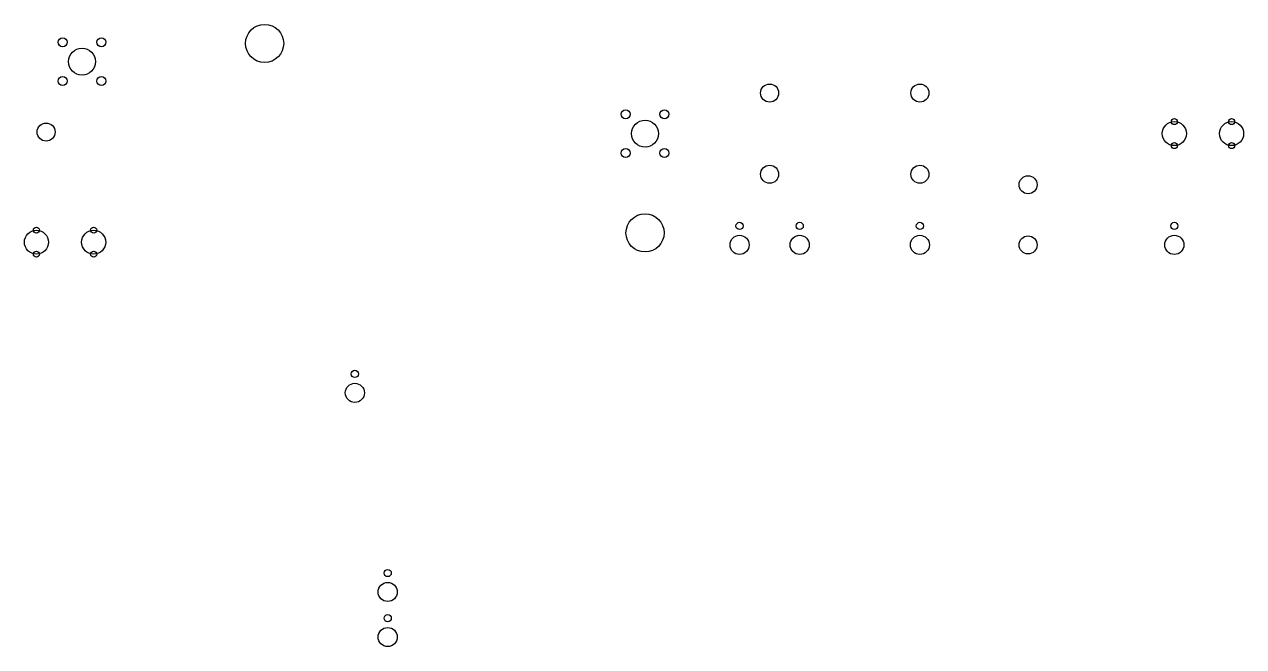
# Model space of a CAD drawing. Header units: millimetres. Extents: x -479 to -73, y -53 to 154.
import ezdxf

# ---------------------------------------------------------------- set-up
doc = ezdxf.new("R2010")
doc.units = ezdxf.units.MM
doc.layers.get('0').update_dxf_attribs({"linetype": 'CONTINUOUS'})

msp = doc.modelspace()

# ---------------------------------------------------------------- linework, layer by layer
for centre, radius in [((-398.78, 147.72), 6.35), ((-465.97, 148.14), 1.5), ((-459.52, 141.69), 4.5), ((-453.07, 148.14), 1.5), ((-465.97, 135.24), 1.5), ((-453.07, 135.24), 1.5), ((-230.73, 131.24), 3), ((-180.73, 131.24), 3), ((-278.63, 124.19), 1.5), ((-272.18, 117.74), 4.5), ((-265.73, 124.19), 1.5), ((-96.07, 117.74), 4), ((-96.07, 121.74), 1), ((-77.02, 117.74), 4), ((-77.02, 121.74), 1), ((-471.46, 118.27), 3), ((-96.07, 113.74), 1), ((-77.02, 113.74), 1), ((-278.63, 111.29), 1.5), ((-265.73, 111.29), 1.5), ((-230.73, 104.24), 3), ((-180.73, 104.24), 3), ((-144.73, 100.74), 3), ((-272.18, 84.74), 6.35), ((-474.7, 81.64), 4), ((-474.7, 85.64), 1), ((-455.65, 81.64), 4), ((-455.65, 85.64), 1), ((-240.73, 87.04), 1.2), ((-220.73, 87.04), 1.2), ((-180.73, 87.04), 1.2), ((-96.07, 87.04), 1.2), ((-240.73, 80.74), 3.18), ((-220.73, 80.74), 3.18), ((-180.73, 80.74), 3.18), ((-144.73, 80.74), 3), ((-96.07, 80.74), 3.18), ((-474.7, 77.64), 1), ((-455.65, 77.64), 1), ((-368.74, 37.82), 1.2), ((-368.74, 31.52), 3.18), ((-357.82, -28.39), 1.2), ((-357.82, -34.69), 3.18), ((-357.82, -43.39), 1.2), ((-357.82, -49.69), 3.18)]:
    msp.add_circle(centre, radius)

doc.saveas('drawing.dxf')
